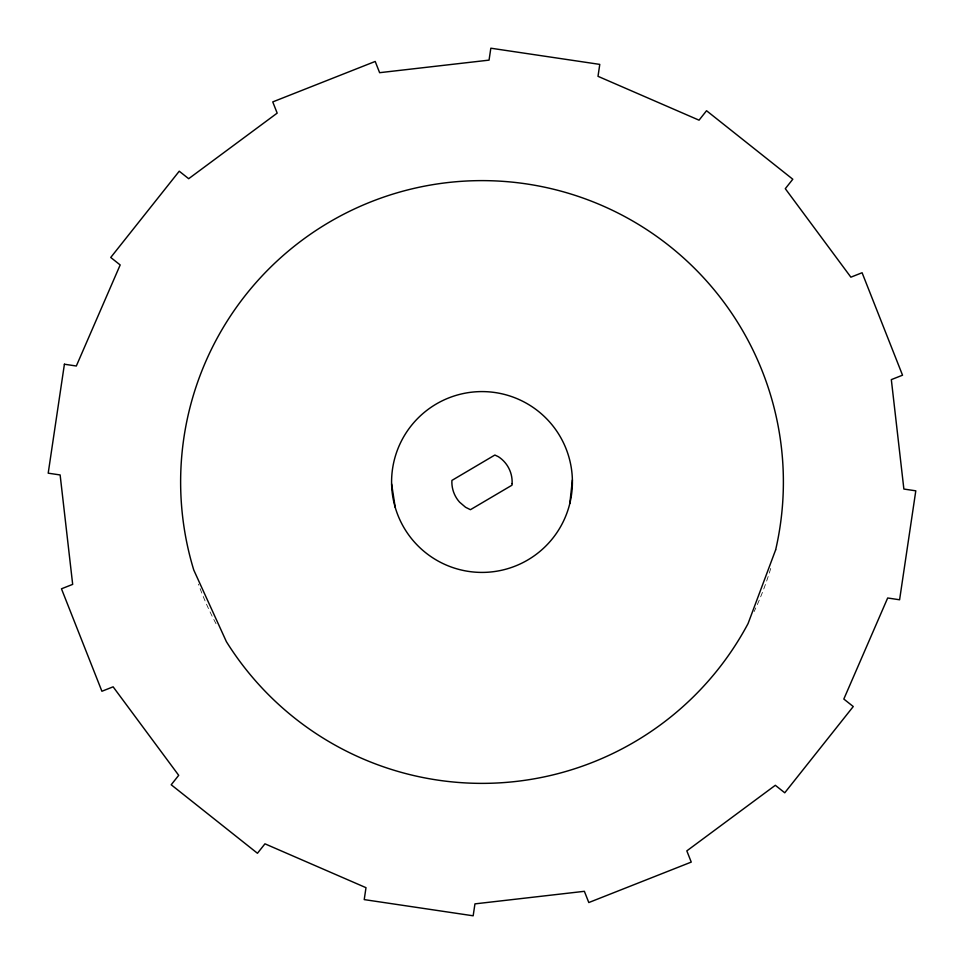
<?xml version="1.0" encoding="UTF-8"?>
<svg xmlns="http://www.w3.org/2000/svg" width="964" height="964" viewBox="0 0 964 964"><rect width="100%" height="100%" fill="white"/><g stroke="black" fill="none" stroke-linecap="round" stroke-linejoin="round"><path stroke-width="0.72" stroke-dasharray="4.82 3.62" d="M770.718 568.447A301.383 301.383 0 0 1 754.077 611.634M216.02 623.72A301.383 301.383 0 0 1 198.451 584.136"/><path stroke-width="1.45" d="M569.82 503.473A90.411 90.411 0 0 0 456.683 395.204A90.411 90.411 0 0 0 419.485 547.323A90.411 90.411 0 0 0 569.82 503.473L572.387 480.012M391.613 483.988L395.204 507.317M512.101 483.591L511.968 485.205L470.432 509.691L465.576 507.281L459.599 502.172A30.137 30.137 0 0 1 451.899 480.421L494.869 455.032L498.424 456.731A30.137 30.137 0 0 1 512.101 483.591M64.407 364.223L48.2 473.179L60.13 474.951L72.674 584.377L61.467 588.799L101.907 691.26L113.125 686.826L178.702 775.321L171.206 784.768L257.46 853.273L264.955 843.825L365.995 887.675L364.223 899.605L473.167 915.8L474.951 903.871L584.377 891.314L588.799 902.545L691.248 862.093L686.826 850.875L775.321 785.299L784.756 792.794L853.261 706.54L843.825 699.045L887.675 597.993L899.593 599.777L915.8 490.821L903.871 489.049L891.326 379.623L902.533 375.201L862.093 272.74L850.875 277.174L785.299 188.679L792.794 179.232L706.54 110.727L699.045 120.175L598.005 76.325L599.777 64.395L490.833 48.2L489.049 60.13L379.623 72.686L375.201 61.455L272.752 101.907L277.174 113.125L188.679 178.702L179.244 171.206L110.74 257.46L120.175 264.955L76.325 366.007L64.407 364.223M775.646 549.854L748.076 623.539A301.383 301.383 0 0 1 226.383 641.65L193.776 570.049A301.383 301.383 0 0 1 471.541 180.798A301.383 301.383 0 0 1 775.646 549.854"/></g></svg>
